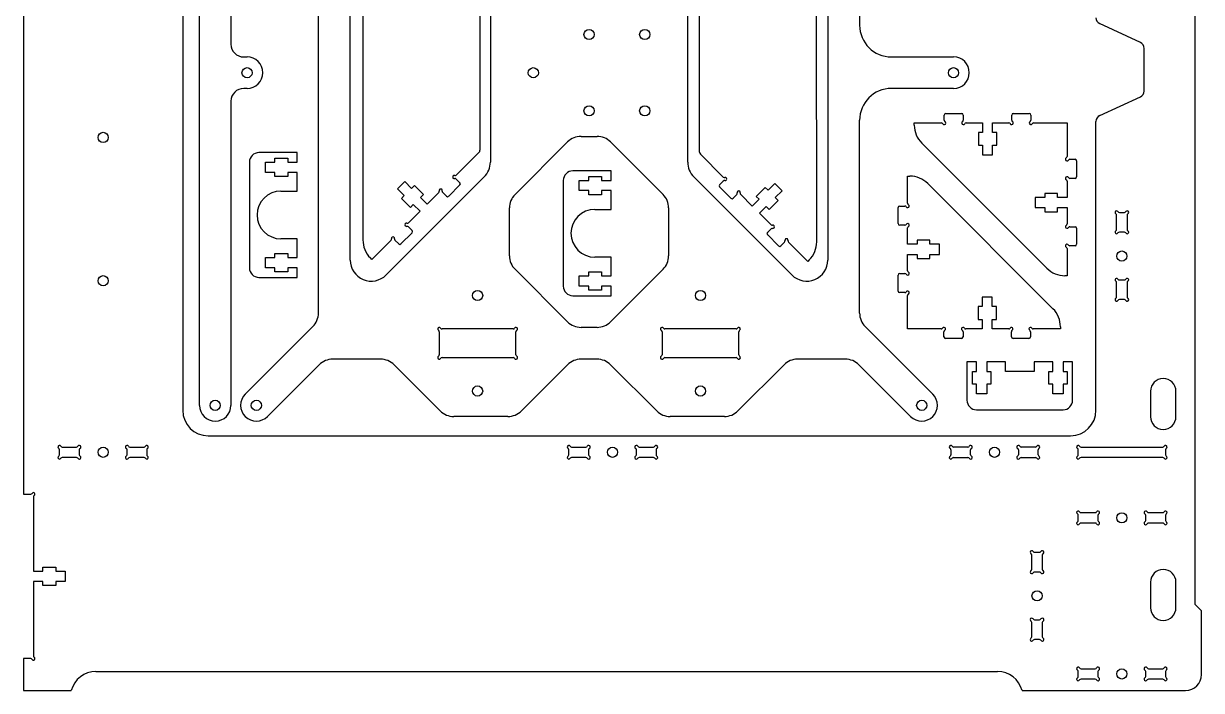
# Model space of a CAD drawing. Header units: millimetres. Extents: x 162 to 956, y 237 to 627.
# Drawn here: x 585.6 to 955.6, y 236.7 to 446.2 of the extents above; entities that cross this region are included whole.
import ezdxf

# ---------------------------------------------------------------- set-up
doc = ezdxf.new("R2010")
doc.units = ezdxf.units.MM
doc.layers.add('PRINCIPAL', color=179, linetype='Continuous')

# ---------------------------------------------------------------- blocks, each defined once
blk = doc.blocks.new('VARILLA MESA')
at = {"layer": 'PRINCIPAL', "linetype": 'Continuous'}
for p, q in [((-14.95, -104.5), (-14.95, 104.5)), ((-5.05, 104.5), (-5.05, 8.95)), ((-1.05, 4.95), (0, 4.95)), ((0, -4.95), (-1.05, -4.95)), ((-5.05, -8.95), (-5.05, -104.5))]:
    blk.add_line(p, q, dxfattribs=at)
for centre in [(-10, 104.5), (0, 0), (-10, -104.5)]:
    blk.add_circle(centre, 1.6, dxfattribs=at)
for centre, radius, start, end in [((-10, 104.5), 4.95, 0.0001, 179.9999), ((-1.05, 8.95), 4, 180, 270), ((0, 0), 4.95, 270.0001, 89.9999), ((-1.05, -8.95), 4, 90, 180), ((-10, -104.5), 4.95, 180.0001, 359.9999)]:
    blk.add_arc(centre, radius, start, end, dxfattribs=at)

msp = doc.modelspace()

# ---------------------------------------------------------------- linework, layer by layer
at = {"layer": 'PRINCIPAL', "linetype": 'Continuous'}
for p, q in [((953.58, 263.73), (953.58, 599.73)), ((585.58, 565.08), (585.58, 298.38)), ((635.58, 538.73), (635.58, 324.73)), ((678.21, 355.28), (678.21, 506.31)), ((848.21, 506.31), (848.21, 445.75)), ((688.21, 371.93), (688.21, 489.66)), ((838.21, 489.66), (838.21, 371.93)), ((692.14, 483.33), (692.17, 378.27)), ((834.72, 377.64), (834.68, 482.7)), ((732.21, 458.86), (732.21, 402.73)), ((794.21, 402.73), (794.21, 458.86)), ((728.92, 455.13), (728.93, 406.49)), ((797.94, 405.84), (797.92, 454.48)), ((936.43, 440.27), (923.61, 446.24)), ((937.58, 425.01), (937.58, 438.45)), ((858.21, 435.75), (877.71, 435.75)), ((877.71, 425.85), (858.21, 425.85)), ((923.62, 417.32), (936.42, 423.19)), ((848.21, 355.28), (848.21, 415.85)), ((865.38, 414.32), (865.38, 415.01)), ((865.38, 415.01), (873.92, 415.01)), ((874.78, 415.87), (874.78, 417.51)), ((875.28, 418.01), (880.28, 418.01)), ((880.78, 417.51), (880.78, 415.87)), ((881.65, 415.01), (886.78, 415.01)), ((886.78, 415.01), (886.78, 412.01)), ((889.98, 412.01), (889.98, 415.01)), ((889.98, 415.01), (895.12, 415.01)), ((895.98, 415.87), (895.98, 417.51)), ((896.48, 418.01), (901.48, 418.01)), ((901.98, 417.51), (901.98, 415.87)), ((902.85, 415.01), (913.38, 415.01)), ((913.38, 415.01), (913.38, 404.47)), ((922.46, 324.73), (922.46, 415.5)), ((760.7, 410.8), (765.73, 410.8)), ((886.78, 412.01), (885.51, 412.01)), ((885.51, 412.01), (885.51, 408.01)), ((891.26, 412.01), (889.98, 412.01)), ((891.26, 408.01), (891.26, 412.01)), ((739.97, 392.55), (756.46, 409.04)), ((769.97, 409.04), (786.46, 392.55)), ((907.04, 369.35), (867.73, 408.66)), ((885.51, 408.01), (886.78, 408.01)), ((886.78, 408.01), (886.78, 405.01)), ((889.98, 405.01), (889.98, 408.01)), ((889.98, 408.01), (891.26, 408.01)), ((671.55, 405.7), (659.54, 405.7)), ((664.55, 402.7), (664.55, 403.97)), ((664.55, 403.97), (668.55, 403.97)), ((668.55, 403.97), (668.55, 402.7)), ((671.55, 402.7), (671.55, 405.7)), ((728.64, 405.76), (721.5, 398.62)), ((805.39, 397.99), (798.23, 405.16)), ((886.78, 405.01), (889.98, 405.01)), ((914.25, 403.61), (915.88, 403.61)), ((656.54, 402.7), (656.54, 369.5)), ((661.55, 399.5), (661.55, 402.7)), ((661.55, 402.7), (664.55, 402.7)), ((668.55, 402.7), (671.55, 402.7)), ((770.13, 399.95), (758.12, 399.95)), ((770.13, 396.95), (770.13, 399.95)), ((916.38, 403.11), (916.38, 398.11)), ((664.55, 399.5), (661.55, 399.5)), ((664.55, 398.22), (664.55, 399.5)), ((668.55, 398.22), (664.55, 398.22)), ((671.55, 399.5), (668.55, 399.5)), ((668.55, 399.5), (668.55, 398.22)), ((671.55, 393.6), (671.55, 399.5)), ((730.28, 398.06), (699.48, 367.26)), ((705.33, 396.59), (703.06, 394.33)), ((707.45, 394.47), (705.33, 396.59)), ((721.5, 397.39), (722.65, 396.24)), ((755.12, 396.95), (755.12, 363.75)), ((760.13, 393.75), (760.13, 396.95)), ((760.13, 396.95), (763.13, 396.95)), ((763.13, 396.95), (763.13, 398.22)), ((763.13, 398.22), (767.13, 398.22)), ((767.13, 398.22), (767.13, 396.95)), ((767.13, 396.95), (770.13, 396.95)), ((826.95, 367.26), (796.15, 398.06)), ((804.24, 395.61), (805.39, 396.77)), ((821.56, 395.97), (819.44, 393.85)), ((823.83, 393.7), (821.56, 395.97)), ((863.29, 389.77), (863.29, 398.31)), ((863.29, 398.31), (863.98, 398.31)), ((869.64, 395.97), (908.95, 356.65)), ((913.38, 396.74), (913.38, 391.61)), ((915.88, 397.61), (914.25, 397.61)), ((666.45, 393.6), (671.55, 393.6)), ((703.06, 394.33), (705.19, 392.21)), ((705.19, 392.21), (704.28, 391.3)), ((708.35, 395.37), (707.45, 394.47)), ((711.18, 392.54), (708.35, 395.37)), ((710.28, 391.64), (711.18, 392.54)), ((716.03, 393.15), (712.4, 389.52)), ((718.41, 391.99), (717.25, 393.15)), ((722.65, 395.53), (719.12, 391.99)), ((763.13, 393.75), (760.13, 393.75)), ((763.13, 392.47), (763.13, 393.75)), ((767.13, 392.47), (763.13, 392.47)), ((770.13, 393.75), (767.13, 393.75)), ((767.13, 393.75), (767.13, 392.47)), ((770.13, 387.85), (770.13, 393.75)), ((807.77, 391.37), (804.24, 394.91)), ((809.64, 392.53), (808.48, 391.37)), ((814.49, 388.9), (810.86, 392.53)), ((818.54, 394.75), (815.71, 391.92)), ((819.44, 393.85), (818.54, 394.75)), ((821.7, 391.58), (823.83, 393.7)), ((910.38, 392.88), (906.38, 392.88)), ((906.38, 392.88), (906.38, 391.61)), ((910.38, 391.61), (910.38, 392.88)), ((704.28, 391.3), (707.11, 388.48)), ((707.11, 388.48), (708.01, 389.38)), ((708.01, 389.38), (710.14, 387.26)), ((712.4, 389.52), (710.28, 391.64)), ((816.61, 391.02), (814.49, 388.9)), ((815.71, 391.92), (816.61, 391.02)), ((816.75, 386.63), (818.88, 388.75)), ((818.88, 388.75), (819.78, 387.85)), ((819.78, 387.85), (822.61, 390.68)), ((822.61, 390.68), (821.7, 391.58)), ((860.79, 388.91), (862.43, 388.91)), ((906.38, 391.61), (903.38, 391.61)), ((903.38, 391.61), (903.38, 388.41)), ((913.38, 391.61), (910.38, 391.61)), ((710.14, 387.26), (706.51, 383.63)), ((738.21, 373.28), (738.21, 388.31)), ((765.03, 387.85), (770.13, 387.85)), ((788.21, 388.31), (788.21, 373.28)), ((820.39, 383), (816.75, 386.63)), ((860.29, 383.41), (860.29, 388.41)), ((903.38, 388.41), (906.38, 388.41)), ((906.38, 388.41), (906.38, 387.13)), ((906.38, 387.13), (910.38, 387.13)), ((910.38, 387.13), (910.38, 388.41)), ((910.38, 388.41), (913.38, 388.41)), ((913.38, 388.41), (913.38, 383.27)), ((928.93, 381.57), (928.93, 386.04)), ((929.8, 386.9), (931.37, 386.9)), ((932.23, 386.04), (932.23, 381.57)), ((706.51, 382.4), (707.66, 381.25)), ((819.23, 380.62), (820.39, 381.78)), ((862.43, 382.91), (860.79, 382.91)), ((863.29, 376.91), (863.29, 382.04)), ((914.25, 382.41), (915.88, 382.41)), ((916.38, 381.91), (916.38, 376.91)), ((671.55, 378.6), (666.45, 378.6)), ((671.55, 372.7), (671.55, 378.6)), ((701.04, 378.16), (695, 372.12)), ((703.42, 377), (702.26, 378.16)), ((707.66, 380.54), (704.12, 377)), ((822.77, 376.38), (819.23, 379.92)), ((824.63, 377.54), (823.47, 376.38)), ((831.89, 371.5), (825.85, 377.54)), ((870.29, 378.18), (866.29, 378.18)), ((866.29, 378.18), (866.29, 376.91)), ((870.29, 376.91), (870.29, 378.18)), ((931.37, 380.7), (929.8, 380.7)), ((664.55, 372.7), (664.55, 373.97)), ((664.55, 373.97), (668.55, 373.97)), ((668.55, 373.97), (668.55, 372.7)), ((866.29, 376.91), (863.29, 376.91)), ((863.29, 368.57), (863.29, 373.71)), ((863.29, 373.71), (866.29, 373.71)), ((866.29, 373.71), (866.29, 372.43)), ((873.29, 376.91), (870.29, 376.91)), ((870.29, 372.43), (870.29, 373.71)), ((870.29, 373.71), (873.29, 373.71)), ((873.29, 373.71), (873.29, 376.91)), ((913.38, 375.54), (913.38, 367.01)), ((915.88, 376.41), (914.25, 376.41)), ((661.55, 369.5), (661.55, 372.7)), ((661.55, 372.7), (664.55, 372.7)), ((668.55, 372.7), (671.55, 372.7)), ((695, 372.12), (694.52, 372.61)), ((770.13, 372.85), (765.03, 372.85)), ((770.13, 366.95), (770.13, 372.85)), ((832.37, 371.99), (831.89, 371.5)), ((866.29, 372.43), (870.29, 372.43)), ((659.54, 366.5), (671.55, 366.5)), ((664.55, 369.5), (661.55, 369.5)), ((664.55, 368.22), (664.55, 369.5)), ((668.55, 368.22), (664.55, 368.22)), ((671.55, 369.5), (668.55, 369.5)), ((668.55, 369.5), (668.55, 368.22)), ((671.55, 366.5), (671.55, 369.5)), ((756.46, 352.55), (739.97, 369.04)), ((760.13, 363.75), (760.13, 366.95)), ((760.13, 366.95), (763.13, 366.95)), ((763.13, 366.95), (763.13, 368.22)), ((763.13, 368.22), (767.13, 368.22)), ((767.13, 368.22), (767.13, 366.95)), ((767.13, 366.95), (770.13, 366.95)), ((786.46, 369.04), (769.97, 352.55)), ((860.29, 362.21), (860.29, 367.21)), ((860.79, 367.71), (862.43, 367.71)), ((913.38, 367.01), (912.7, 367.01)), ((763.13, 363.75), (760.13, 363.75)), ((763.13, 362.47), (763.13, 363.75)), ((770.13, 363.75), (767.13, 363.75)), ((767.13, 363.75), (767.13, 362.47)), ((770.13, 360.75), (770.13, 363.75)), ((928.93, 360.37), (928.93, 364.84)), ((929.8, 365.7), (931.37, 365.7)), ((932.23, 364.84), (932.23, 360.37)), ((758.12, 360.75), (770.13, 360.75)), ((767.13, 362.47), (763.13, 362.47)), ((862.43, 361.71), (860.79, 361.71)), ((863.29, 350.31), (863.29, 360.84)), ((889.89, 360.31), (886.69, 360.31)), ((886.69, 360.31), (886.69, 357.31)), ((889.89, 357.31), (889.89, 360.31)), ((931.37, 359.5), (929.8, 359.5)), ((886.69, 357.31), (885.42, 357.31)), ((885.42, 357.31), (885.42, 353.31)), ((891.17, 357.31), (889.89, 357.31)), ((891.17, 353.31), (891.17, 357.31)), ((885.42, 353.31), (886.69, 353.31)), ((886.69, 353.31), (886.69, 350.31)), ((889.89, 350.31), (889.89, 353.31)), ((889.89, 353.31), (891.17, 353.31)), ((655.21, 329.8), (676.46, 351.04)), ((716.16, 349.43), (716.16, 342.16)), ((739.4, 350.3), (717.03, 350.3)), ((740.26, 342.16), (740.26, 349.43)), ((765.73, 350.8), (760.7, 350.8)), ((786.16, 349.43), (786.16, 342.16)), ((809.4, 350.3), (787.03, 350.3)), ((810.26, 342.16), (810.26, 349.43)), ((849.97, 351.04), (871.21, 329.8)), ((873.83, 350.31), (863.29, 350.31)), ((874.69, 347.81), (874.69, 349.44)), ((880.69, 349.44), (880.69, 347.81)), ((886.69, 350.31), (881.56, 350.31)), ((895.03, 350.31), (889.89, 350.31)), ((895.89, 347.81), (895.89, 349.44)), ((901.89, 349.44), (901.89, 347.81)), ((911.29, 350.31), (902.76, 350.31)), ((911.29, 350.99), (911.29, 350.31)), ((880.19, 347.31), (875.19, 347.31)), ((901.39, 347.31), (896.39, 347.31)), ((697.73, 340.8), (682.7, 340.8)), ((717.03, 341.3), (739.4, 341.3)), ((765.73, 340.8), (760.7, 340.8)), ((787.03, 341.3), (809.4, 341.3)), ((843.73, 340.8), (828.7, 340.8)), ((678.46, 339.04), (662.21, 322.8)), ((716.46, 324.55), (701.97, 339.04)), ((756.46, 339.04), (741.97, 324.55)), ((784.46, 324.55), (769.97, 339.04)), ((824.46, 339.04), (809.97, 324.55)), ((864.21, 322.8), (847.97, 339.04)), ((884.92, 339.92), (881.92, 339.92)), ((881.92, 339.92), (881.92, 327.91)), ((883.65, 332.92), (883.65, 336.92)), ((883.65, 336.92), (884.92, 336.92)), ((884.92, 336.92), (884.92, 339.92)), ((894.02, 339.92), (888.12, 339.92)), ((888.12, 339.92), (888.12, 336.92)), ((888.12, 336.92), (889.4, 336.92)), ((889.4, 336.92), (889.4, 332.92)), ((894.02, 336.92), (894.02, 339.92)), ((903.02, 336.92), (894.02, 336.92)), ((908.92, 339.92), (903.02, 339.92)), ((903.02, 339.92), (903.02, 336.92)), ((907.65, 332.92), (907.65, 336.92)), ((907.65, 336.92), (908.92, 336.92)), ((908.92, 336.92), (908.92, 339.92)), ((915.12, 339.92), (912.12, 339.92)), ((912.12, 339.92), (912.12, 336.92)), ((912.12, 336.92), (913.4, 336.92)), ((913.4, 336.92), (913.4, 332.92)), ((915.12, 327.91), (915.12, 339.92)), ((884.92, 332.92), (883.65, 332.92)), ((884.92, 329.92), (884.92, 332.92)), ((888.12, 329.92), (884.92, 329.92)), ((889.4, 332.92), (888.12, 332.92)), ((888.12, 332.92), (888.12, 329.92)), ((908.92, 332.92), (907.65, 332.92)), ((908.92, 329.92), (908.92, 332.92)), ((912.12, 329.92), (908.92, 329.92)), ((913.4, 332.92), (912.12, 332.92)), ((912.12, 332.92), (912.12, 329.92)), ((939.58, 330.73), (939.58, 322.73)), ((947.58, 322.73), (947.58, 330.73)), ((737.73, 322.8), (720.7, 322.8)), ((805.73, 322.8), (788.7, 322.8)), ((884.92, 324.91), (912.12, 324.91)), ((643.58, 316.73), (914.48, 316.73)), ((596.88, 310.77), (596.88, 312.34)), ((597.75, 313.2), (602.22, 313.2)), ((603.08, 312.34), (603.08, 310.77)), ((618.08, 310.77), (618.08, 312.34)), ((618.95, 313.2), (623.42, 313.2)), ((624.28, 312.34), (624.28, 310.77)), ((756.88, 310.77), (756.88, 312.34)), ((757.75, 313.2), (762.22, 313.2)), ((763.08, 312.34), (763.08, 310.77)), ((778.08, 310.77), (778.08, 312.34)), ((778.95, 313.2), (783.42, 313.2)), ((784.28, 312.34), (784.28, 310.77)), ((876.88, 312.34), (876.88, 310.77)), ((882.22, 313.2), (877.75, 313.2)), ((883.08, 310.77), (883.08, 312.34)), ((898.08, 312.34), (898.08, 310.77)), ((903.42, 313.2), (898.95, 313.2)), ((904.28, 310.77), (904.28, 312.34)), ((916.88, 310.77), (916.88, 312.34)), ((917.75, 313.2), (943.42, 313.2)), ((944.28, 312.34), (944.28, 310.77)), ((602.22, 309.9), (597.75, 309.9)), ((623.42, 309.9), (618.95, 309.9)), ((762.22, 309.9), (757.75, 309.9)), ((783.42, 309.9), (778.95, 309.9)), ((877.75, 309.9), (882.22, 309.9)), ((898.95, 309.9), (903.42, 309.9)), ((943.42, 309.9), (917.75, 309.9)), ((585.58, 298.38), (587.82, 298.38)), ((588.68, 297.51), (588.68, 274.15)), ((917.75, 292.6), (922.22, 292.6)), ((938.95, 292.6), (943.42, 292.6)), ((916.88, 290.16), (916.88, 291.73)), ((922.22, 289.3), (917.75, 289.3)), ((923.08, 291.73), (923.08, 290.16)), ((938.08, 290.16), (938.08, 291.73)), ((943.42, 289.3), (938.95, 289.3)), ((944.28, 291.73), (944.28, 290.16)), ((902.29, 274.79), (902.29, 279.26)), ((903.15, 280.13), (904.72, 280.13)), ((905.59, 279.26), (905.59, 274.79)), ((588.68, 274.15), (591.68, 274.15)), ((591.68, 274.15), (591.68, 275.43)), ((591.68, 275.43), (595.68, 275.43)), ((595.68, 275.43), (595.68, 274.15)), ((595.68, 274.15), (598.68, 274.15)), ((598.68, 274.15), (598.68, 270.95)), ((904.72, 273.93), (903.15, 273.93)), ((591.68, 270.95), (588.68, 270.95)), ((588.68, 270.95), (588.68, 247.59)), ((591.68, 269.68), (591.68, 270.95)), ((598.68, 270.95), (595.68, 270.95)), ((595.68, 270.95), (595.68, 269.68)), ((939.58, 270.73), (939.58, 262.73)), ((947.58, 262.73), (947.58, 270.73)), ((595.68, 269.68), (591.68, 269.68)), ((955.58, 261.73), (953.58, 263.73)), ((955.58, 241.73), (955.58, 261.73)), ((902.29, 253.59), (902.29, 258.06)), ((903.15, 258.93), (904.72, 258.93)), ((905.59, 258.06), (905.59, 253.59)), ((904.72, 252.73), (903.15, 252.73)), ((587.82, 246.73), (585.58, 246.73)), ((585.58, 246.73), (585.58, 236.73)), ((608.33, 242.73), (891.49, 242.73)), ((916.88, 241.12), (916.88, 242.69)), ((917.75, 243.56), (922.22, 243.56)), ((923.08, 242.69), (923.08, 241.12)), ((938.08, 241.12), (938.08, 242.69)), ((938.95, 243.56), (943.42, 243.56)), ((944.28, 242.69), (944.28, 241.12)), ((922.22, 240.26), (917.75, 240.26)), ((943.42, 240.26), (938.95, 240.26)), ((585.58, 236.73), (600.58, 236.73)), ((899.23, 236.73), (950.58, 236.73))]:
    msp.add_line(p, q, dxfattribs=at)
for centre in [(763.21, 442.8), (780.71, 442.8), (745.71, 430.8), (877.71, 430.8), (763.21, 418.8), (780.71, 418.8), (610.58, 410.47), (610.58, 410.47), (610.58, 410.47), (930.58, 373.2), (610.58, 365.45), (728.21, 360.8), (798.21, 360.8), (728.21, 330.8), (798.21, 330.8), (658.71, 326.3), (867.71, 326.3), (610.58, 311.55), (770.58, 311.55), (890.58, 311.55), (930.58, 290.95), (903.94, 266.43), (930.58, 241.91)]:
    msp.add_circle(centre, 1.6, dxfattribs=at)
for centre, radius, start, end in [((924.46, 448.06), 2, 180, 244.998), ((858.21, 445.75), 10, 180, 270), ((935.58, 438.45), 2, 0, 64.9979), ((877.71, 430.8), 4.95, 270, 90), ((858.21, 415.85), 10, 90, 180), ((935.58, 425.01), 2, 294.6694, 0), ((873.92, 414.51), 0.5, 30.0002, 90), ((874.78, 415.01), 0.5, 210.0002, 60), ((875.28, 417.51), 0.5, 90, 180), ((875.28, 415.87), 0.5, 180, 240), ((880.28, 417.51), 0.5, 0, 90), ((880.78, 415.01), 0.5, 120.0002, 330), ((880.28, 415.87), 0.5, 300.0002, 0), ((881.65, 414.51), 0.5, 90, 150), ((895.12, 414.51), 0.5, 30.0002, 90), ((895.98, 415.01), 0.5, 210.0002, 60), ((896.48, 417.51), 0.5, 90, 180), ((896.48, 415.87), 0.5, 180, 240), ((901.48, 417.51), 0.5, 0, 90), ((901.98, 415.01), 0.5, 120.0002, 330), ((901.48, 415.87), 0.5, 300.0002, 0), ((902.85, 414.51), 0.5, 90, 150), ((924.46, 415.5), 2, 114.6694, 180), ((760.7, 404.8), 6, 90, 135), ((765.73, 404.8), 6, 45, 90), ((873.38, 414.32), 8, 180, 225), ((659.54, 402.7), 3, 90, 180), ((727.93, 406.47), 1, 315, 1.3829), ((798.94, 405.87), 1, 181.3829, 225), ((913.38, 403.61), 0.5, 120.0002, 330), ((912.88, 404.47), 0.5, 300.0002, 0), ((914.25, 403.11), 0.5, 90, 150), ((915.88, 403.11), 0.5, 0, 90), ((725.61, 402.73), 6.6, 315, 0), ((758.12, 396.95), 3, 90, 180), ((800.81, 402.73), 6.6, 180, 225), ((720.88, 398), 0.5, 75.0002, 285), ((721.14, 398.97), 0.5, 255.0002, 315), ((721.14, 397.04), 0.5, 45, 105), ((722.3, 395.88), 0.5, 315, 45), ((805.75, 398.35), 0.5, 225, 285), ((805.75, 396.41), 0.5, 75.0002, 135), ((806.01, 397.38), 0.5, 255.0002, 105), ((863.98, 390.31), 8, 45, 90), ((913.38, 397.61), 0.5, 30.0002, 240), ((912.88, 396.74), 0.5, 0, 60), ((914.25, 398.11), 0.5, 210.0002, 270), ((915.88, 398.11), 0.5, 270, 0), ((666.45, 386.1), 7.5, 90, 270), ((715.67, 393.5), 0.5, 315, 15), ((716.64, 393.76), 0.5, 345.0002, 195), ((717.61, 393.5), 0.5, 165.0002, 225), ((744.21, 388.31), 6, 135, 180), ((782.21, 388.31), 6, 360, 45), ((804.59, 395.26), 0.5, 135, 225), ((809.28, 392.88), 0.5, 315, 15), ((810.25, 393.14), 0.5, 345.0002, 195), ((811.22, 392.88), 0.5, 165.0002, 225), ((718.76, 392.35), 0.5, 225, 315), ((808.13, 391.72), 0.5, 225, 315), ((860.79, 388.41), 0.5, 90, 180), ((862.43, 388.41), 0.5, 30.0002, 90), ((863.29, 388.91), 0.5, 210.0002, 60), ((863.79, 389.77), 0.5, 180, 240), ((765.03, 380.35), 7.5, 90, 270), ((928.93, 386.9), 0.5, 30.0002, 240), ((928.43, 386.04), 0.5, 0, 60), ((929.8, 387.4), 0.5, 210.0002, 270), ((931.37, 387.4), 0.5, 270, 330), ((932.23, 386.9), 0.5, 300.0002, 150), ((932.73, 386.04), 0.5, 120.0002, 180.0001), ((705.89, 383.01), 0.5, 75.0002, 285), ((706.15, 383.98), 0.5, 255.0002, 315), ((706.15, 382.05), 0.5, 45, 105), ((707.31, 380.89), 0.5, 315, 45), ((820.74, 383.36), 0.5, 225, 285), ((820.74, 381.42), 0.5, 75.0002, 135), ((821, 382.39), 0.5, 255.0002, 105), ((860.79, 383.41), 0.5, 180, 270), ((862.43, 383.41), 0.5, 270, 330), ((863.29, 382.91), 0.5, 300.0002, 150), ((863.79, 382.04), 0.5, 120.0002, 180), ((913.38, 382.41), 0.5, 120.0002, 330), ((912.88, 383.27), 0.5, 300.0002, 0), ((914.25, 381.91), 0.5, 90, 150), ((915.88, 381.91), 0.5, 0, 90), ((928.93, 380.7), 0.5, 120.0002, 330), ((928.43, 381.57), 0.5, 300.0002, 0), ((932.23, 380.7), 0.5, 210.0002, 60), ((932.73, 381.57), 0.5, 180, 240), ((700.17, 378.27), 8, 180, 225), ((700.68, 378.51), 0.5, 315, 15), ((701.65, 378.77), 0.5, 345.0002, 195), ((702.62, 378.51), 0.5, 165.0002, 225), ((819.58, 380.27), 0.5, 135, 225), ((824.27, 377.89), 0.5, 315, 15), ((825.24, 378.15), 0.5, 345.0002, 195), ((826.21, 377.89), 0.5, 165.0002, 225), ((826.72, 377.64), 8, 315, 360), ((929.8, 380.2), 0.5, 90, 150), ((931.37, 380.2), 0.5, 30.0002, 90), ((703.77, 377.36), 0.5, 225, 315), ((823.12, 376.73), 0.5, 225, 315), ((913.38, 376.41), 0.5, 30.0002, 240), ((912.88, 375.54), 0.5, 0, 60), ((914.25, 376.91), 0.5, 210.0002, 270), ((915.88, 376.91), 0.5, 270, 0), ((694.81, 371.93), 6.6, 180, 315), ((744.21, 373.28), 6, 180, 225), ((782.21, 373.28), 6, 315, 360), ((831.61, 371.93), 6.6, 225, 0), ((659.54, 369.5), 3, 180, 270), ((860.79, 367.21), 0.5, 90, 180), ((862.43, 367.21), 0.5, 30.0002, 90), ((863.29, 367.71), 0.5, 210.0002, 60), ((863.79, 368.57), 0.5, 180, 240), ((912.7, 375.01), 8, 225, 270), ((758.12, 363.75), 3, 180, 270), ((928.93, 365.7), 0.5, 30.0002, 240), ((928.43, 364.84), 0.5, 0, 60), ((929.8, 366.2), 0.5, 210.0002, 270), ((931.37, 366.2), 0.5, 270, 330), ((932.23, 365.7), 0.5, 300.0002, 150), ((932.73, 364.84), 0.5, 120.0001, 180), ((860.79, 362.21), 0.5, 180, 270), ((862.43, 362.21), 0.5, 270, 330), ((863.29, 361.71), 0.5, 300.0002, 150), ((863.79, 360.84), 0.5, 120.0002, 180), ((928.93, 359.5), 0.5, 120.0002, 330), ((928.43, 360.37), 0.5, 300.0002, 0), ((929.8, 359), 0.5, 90, 150), ((931.37, 359), 0.5, 30.0002, 90), ((932.23, 359.5), 0.5, 210.0002, 60), ((932.73, 360.37), 0.5, 180, 240), ((672.21, 355.28), 6, 315, 360), ((854.21, 355.28), 6, 180, 225), ((903.29, 350.99), 8, 0, 45), ((760.7, 356.8), 6, 225, 270), ((765.73, 356.8), 6, 270, 315), ((716.16, 350.3), 0.5, 30, 239.9998), ((715.66, 349.43), 0.5, 0, 59.9998), ((717.03, 350.8), 0.5, 210, 270), ((739.4, 350.8), 0.5, 270, 330), ((740.26, 350.3), 0.5, 300.0002, 150), ((740.76, 349.43), 0.5, 120.0001, 180), ((786.16, 350.3), 0.5, 30, 239.9998), ((785.66, 349.43), 0.5, 0, 59.9998), ((787.03, 350.8), 0.5, 210, 270), ((809.4, 350.8), 0.5, 270, 330), ((810.26, 350.3), 0.5, 300.0002, 150), ((810.76, 349.43), 0.5, 120.0001, 180), ((873.83, 350.81), 0.5, 270, 330), ((874.69, 350.31), 0.5, 300.0002, 150), ((875.19, 349.44), 0.5, 120.0002, 180), ((875.19, 347.81), 0.5, 180, 270), ((880.69, 350.31), 0.5, 30.0002, 240), ((880.19, 347.81), 0.5, 270, 0), ((880.19, 349.44), 0.5, 0, 60), ((881.56, 350.81), 0.5, 210.0002, 270), ((895.03, 350.81), 0.5, 270, 330), ((895.89, 350.31), 0.5, 300.0002, 150), ((896.39, 349.44), 0.5, 120.0002, 180), ((896.39, 347.81), 0.5, 180, 270), ((901.89, 350.31), 0.5, 30.0002, 240), ((901.39, 347.81), 0.5, 270, 0), ((901.39, 349.44), 0.5, 0, 60), ((902.76, 350.81), 0.5, 210.0002, 270), ((682.7, 334.8), 6, 90, 135), ((697.73, 334.8), 6, 45, 90), ((716.16, 341.3), 0.5, 120, 329.9998), ((715.66, 342.16), 0.5, 300, 0), ((717.03, 340.8), 0.5, 90, 149.9998), ((739.4, 340.8), 0.5, 30.0002, 90), ((740.26, 341.3), 0.5, 210.0002, 60), ((740.76, 342.16), 0.5, 180, 240), ((760.7, 334.8), 6, 90, 135), ((765.73, 334.8), 6, 45, 90), ((786.16, 341.3), 0.5, 120, 329.9998), ((785.66, 342.16), 0.5, 300, 0), ((787.03, 340.8), 0.5, 90, 149.9998), ((809.4, 340.8), 0.5, 30.0002, 90), ((810.26, 341.3), 0.5, 210.0002, 60), ((810.76, 342.16), 0.5, 180, 240), ((828.7, 334.8), 6, 90, 135), ((843.73, 334.8), 6, 45, 90), ((943.58, 330.73), 4, 360, 180), ((658.71, 326.3), 4.95, 135.0001, 315), ((867.71, 326.3), 4.95, 225.0001, 44.9999), ((884.92, 327.91), 3, 180, 270), ((912.12, 327.91), 3, 270, 0), ((643.58, 324.73), 8, 180, 270), ((720.7, 328.8), 6, 225, 270), ((737.73, 328.8), 6, 270, 315), ((788.7, 328.8), 6, 225, 270), ((805.73, 328.8), 6, 270, 315), ((914.46, 324.73), 8, 270.1375, 0.0002), ((943.58, 322.73), 4, 180, 0), ((596.88, 313.2), 0.5, 30.0002, 240), ((596.38, 312.34), 0.5, 0, 60), ((597.75, 313.7), 0.5, 210.0002, 270), ((602.22, 313.7), 0.5, 270, 330), ((603.08, 313.2), 0.5, 300.0002, 150), ((603.58, 312.34), 0.5, 120.0002, 179.9999), ((618.08, 313.2), 0.5, 30.0002, 240), ((617.58, 312.34), 0.5, 0, 60), ((618.95, 313.7), 0.5, 210.0002, 270), ((623.42, 313.7), 0.5, 270, 330), ((624.28, 313.2), 0.5, 300.0002, 150), ((624.78, 312.34), 0.5, 120.0002, 179.9999), ((756.88, 313.2), 0.5, 30.0002, 240), ((756.38, 312.34), 0.5, 0, 60), ((757.75, 313.7), 0.5, 210.0002, 270), ((762.22, 313.7), 0.5, 270, 330), ((763.08, 313.2), 0.5, 300.0002, 150), ((763.58, 312.34), 0.5, 120.0002, 179.9999), ((778.08, 313.2), 0.5, 30.0002, 240), ((777.58, 312.34), 0.5, 0, 60), ((778.95, 313.7), 0.5, 210.0002, 270), ((783.42, 313.7), 0.5, 270, 330), ((784.28, 313.2), 0.5, 300.0002, 150), ((784.78, 312.34), 0.5, 120.0002, 179.9999), ((876.88, 313.2), 0.5, 30, 239.9998), ((876.38, 312.34), 0.5, 0, 59.9998), ((877.75, 313.7), 0.5, 210, 270), ((882.22, 313.7), 0.5, 270, 329.9998), ((883.08, 313.2), 0.5, 300, 149.9998), ((883.58, 312.34), 0.5, 119.9999, 180), ((898.08, 313.2), 0.5, 30, 239.9998), ((897.58, 312.34), 0.5, 0, 59.9998), ((898.95, 313.7), 0.5, 210, 270), ((903.42, 313.7), 0.5, 270, 329.9998), ((904.28, 313.2), 0.5, 300, 149.9998), ((904.78, 312.34), 0.5, 119.9999, 179.9999), ((916.88, 313.2), 0.5, 30.0002, 240), ((916.38, 312.34), 0.5, 0, 60), ((917.75, 313.7), 0.5, 210.0002, 270), ((943.42, 313.7), 0.5, 270, 330), ((944.28, 313.2), 0.5, 300.0002, 150), ((944.78, 312.34), 0.5, 120.0001, 180), ((596.88, 309.9), 0.5, 120.0002, 330), ((596.38, 310.77), 0.5, 300.0002, 0), ((597.75, 309.4), 0.5, 90, 150), ((602.22, 309.4), 0.5, 30.0002, 90), ((603.08, 309.9), 0.5, 210.0002, 60), ((603.58, 310.77), 0.5, 180, 240), ((618.08, 309.9), 0.5, 120.0002, 330), ((617.58, 310.77), 0.5, 300.0002, 0), ((618.95, 309.4), 0.5, 90, 150), ((623.42, 309.4), 0.5, 30.0002, 90), ((624.28, 309.9), 0.5, 210.0002, 60), ((624.78, 310.77), 0.5, 180, 240), ((756.88, 309.9), 0.5, 120.0002, 330), ((756.38, 310.77), 0.5, 300.0002, 0), ((757.75, 309.4), 0.5, 90, 150), ((762.22, 309.4), 0.5, 30.0002, 90), ((763.08, 309.9), 0.5, 210.0002, 60), ((763.58, 310.77), 0.5, 180, 240), ((778.08, 309.9), 0.5, 120.0002, 330), ((777.58, 310.77), 0.5, 300.0002, 0), ((778.95, 309.4), 0.5, 90, 150), ((783.42, 309.4), 0.5, 30.0002, 90), ((784.28, 309.9), 0.5, 210.0002, 60), ((784.78, 310.77), 0.5, 180, 240), ((876.88, 309.9), 0.5, 120, 329.9998), ((876.38, 310.77), 0.5, 300, 0), ((877.75, 309.4), 0.5, 90, 149.9998), ((882.22, 309.4), 0.5, 30, 90), ((883.08, 309.9), 0.5, 210, 59.9998), ((883.58, 310.77), 0.5, 180, 239.9998), ((898.08, 309.9), 0.5, 120, 329.9998), ((897.58, 310.77), 0.5, 300, 0), ((898.95, 309.4), 0.5, 90, 149.9998), ((903.42, 309.4), 0.5, 30, 90), ((904.28, 309.9), 0.5, 210, 59.9998), ((904.78, 310.77), 0.5, 180, 239.9998), ((916.88, 309.9), 0.5, 120.0002, 330), ((916.38, 310.77), 0.5, 300.0002, 0), ((917.75, 309.4), 0.5, 90, 150), ((943.42, 309.4), 0.5, 30.0002, 90), ((944.28, 309.9), 0.5, 210.0002, 60), ((944.78, 310.77), 0.5, 180, 240), ((587.82, 298.88), 0.5, 270, 330), ((588.68, 298.38), 0.5, 300.0002, 150), ((589.18, 297.51), 0.5, 120.0002, 180), ((916.88, 292.6), 0.5, 30.0002, 240), ((917.75, 293.1), 0.5, 210.0002, 270), ((922.22, 293.1), 0.5, 270, 330), ((923.08, 292.6), 0.5, 300.0002, 150), ((938.08, 292.6), 0.5, 30.0002, 240), ((938.95, 293.1), 0.5, 210.0002, 270), ((943.42, 293.1), 0.5, 270, 330), ((944.28, 292.6), 0.5, 300.0002, 150), ((916.88, 289.3), 0.5, 120.0002, 330), ((916.38, 291.73), 0.5, 0, 60), ((916.38, 290.16), 0.5, 300.0002, 0), ((917.75, 288.8), 0.5, 90, 150), ((922.22, 288.8), 0.5, 30.0002, 90), ((923.08, 289.3), 0.5, 210.0002, 60), ((923.58, 291.73), 0.5, 120.0002, 180), ((923.58, 290.16), 0.5, 180, 240), ((938.08, 289.3), 0.5, 120.0002, 330), ((937.58, 291.73), 0.5, 0, 60), ((937.58, 290.16), 0.5, 300.0002, 0), ((938.95, 288.8), 0.5, 90, 150), ((943.42, 288.8), 0.5, 30.0002, 90), ((944.28, 289.3), 0.5, 210.0002, 60), ((944.78, 291.73), 0.5, 120.0002, 180), ((944.78, 290.16), 0.5, 180, 240), ((902.29, 280.13), 0.5, 30.0002, 240), ((901.79, 279.26), 0.5, 0, 60), ((903.15, 280.63), 0.5, 210.0002, 270), ((904.72, 280.63), 0.5, 270, 330), ((905.59, 280.13), 0.5, 300.0002, 150), ((906.09, 279.26), 0.5, 120.0002, 180.0001), ((902.29, 273.93), 0.5, 120.0002, 330), ((901.79, 274.79), 0.5, 300.0002, 0), ((903.15, 273.43), 0.5, 90, 150), ((904.72, 273.43), 0.5, 30.0002, 90), ((905.59, 273.93), 0.5, 210.0002, 60), ((906.09, 274.79), 0.5, 180, 240), ((943.58, 270.73), 4, 360, 180), ((943.58, 262.73), 4, 180, 0), ((902.29, 258.93), 0.5, 30.0002, 240), ((903.15, 259.43), 0.5, 210.0002, 270), ((904.72, 259.43), 0.5, 270, 330), ((905.59, 258.93), 0.5, 300.0002, 150), ((901.79, 258.06), 0.5, 0, 60), ((906.09, 258.06), 0.5, 120.0001, 180), ((902.29, 252.73), 0.5, 120.0002, 330), ((901.79, 253.59), 0.5, 300.0002, 0), ((903.15, 252.23), 0.5, 90, 150), ((904.72, 252.23), 0.5, 30.0002, 90), ((905.59, 252.73), 0.5, 210.0002, 60), ((906.09, 253.59), 0.5, 180, 240), ((587.82, 246.23), 0.5, 30.0002, 90), ((588.68, 246.73), 0.5, 210.0002, 60), ((589.18, 247.59), 0.5, 180, 240), ((608.33, 234.73), 8, 90, 165.5224), ((891.49, 234.73), 8, 14.4776, 90), ((916.88, 243.56), 0.5, 30.0002, 240), ((916.88, 240.26), 0.5, 120.0002, 330), ((916.38, 242.69), 0.5, 0, 60), ((916.38, 241.12), 0.5, 300.0002, 0), ((917.75, 244.06), 0.5, 210.0002, 270), ((922.22, 244.06), 0.5, 270, 330), ((923.08, 243.56), 0.5, 300.0002, 150), ((923.08, 240.26), 0.5, 210.0002, 60), ((923.58, 242.69), 0.5, 120.0002, 180), ((923.58, 241.12), 0.5, 180, 240), ((938.08, 243.56), 0.5, 30.0002, 240), ((938.08, 240.26), 0.5, 120.0002, 330), ((937.58, 242.69), 0.5, 0, 60), ((937.58, 241.12), 0.5, 300.0002, 0), ((938.95, 244.06), 0.5, 210.0002, 270), ((943.42, 244.06), 0.5, 270, 330), ((944.28, 243.56), 0.5, 300.0002, 150), ((944.28, 240.26), 0.5, 210.0002, 60), ((944.78, 242.69), 0.5, 120.0002, 180), ((944.78, 241.12), 0.5, 180, 240), ((950.58, 241.73), 5, 270, 0), ((917.75, 239.76), 0.5, 90, 150), ((922.22, 239.76), 0.5, 30.0002, 90), ((938.95, 239.76), 0.5, 90, 150), ((943.42, 239.76), 0.5, 30.0002, 90)]:
    msp.add_arc(centre, radius, start, end, dxfattribs=at)

# ---------------------------------------------------------------- block references
at = {"color": 7, "linetype": 'Continuous'}
msp.add_blockref('VARILLA MESA', (655.78, 430.8), dxfattribs=at)

doc.saveas('drawing.dxf')
